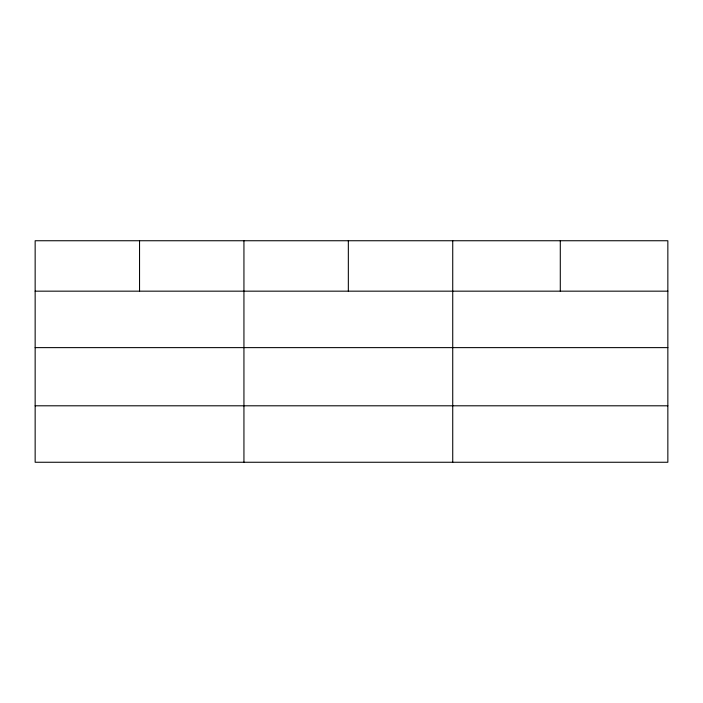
<?xml version="1.0" encoding="UTF-8"?>
<svg xmlns="http://www.w3.org/2000/svg" width="703" height="703" viewBox="0 0 703 703"><rect width="100%" height="100%" fill="white"/><g stroke="black" fill="none" stroke-linecap="round" stroke-linejoin="round"><path stroke-width="1.05" d="M667.85 347.625L667.85 240.742L35.15 240.742L35.15 462.258L667.85 462.258L667.85 347.625L35.15 347.625M35.15 291.165L667.85 291.165M35.15 405.798L667.85 405.798M560.291 240.742L560.291 291.165M452.732 240.742L452.732 462.258M348.337 240.742L348.337 291.165M243.941 240.742L243.941 462.258M139.546 240.742L139.546 291.165"/></g></svg>
